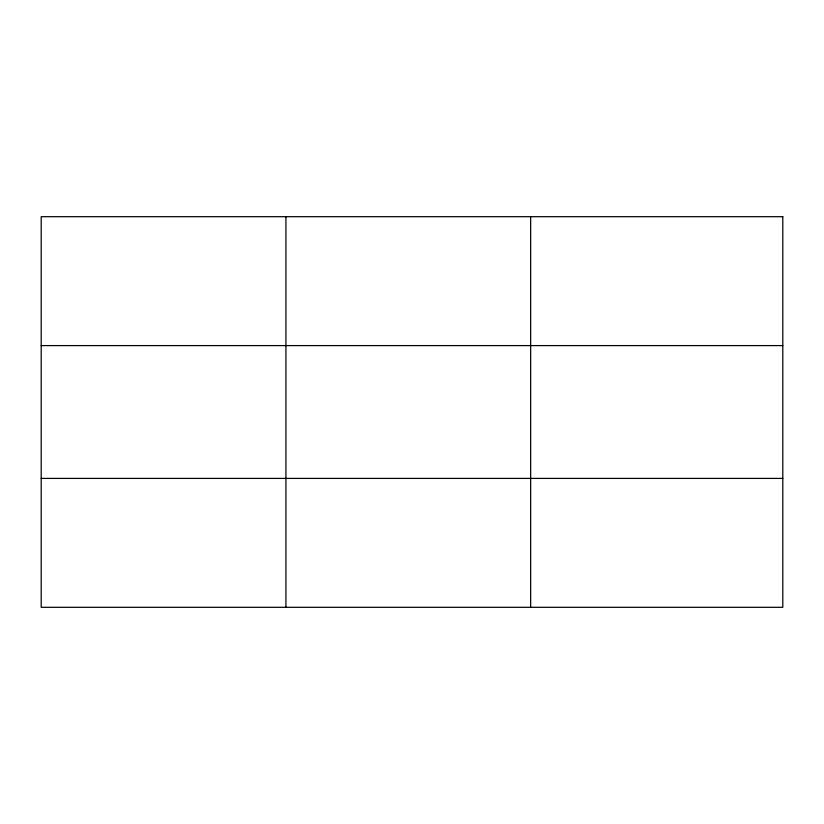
<?xml version="1.0" encoding="UTF-8"?>
<svg xmlns="http://www.w3.org/2000/svg" width="824" height="824" viewBox="0 0 824 824"><rect width="100%" height="100%" fill="white"/><g stroke="black" fill="none" stroke-linecap="round" stroke-linejoin="round"><path stroke-width="1.24" d="M285.928 216.691L285.928 607.309M530.656 216.691L530.656 607.309M41.2 345.596L782.8 345.596M41.2 478.404L782.8 478.404M782.8 216.691L782.8 607.309L41.2 607.309L41.2 216.691L782.8 216.691"/></g></svg>
